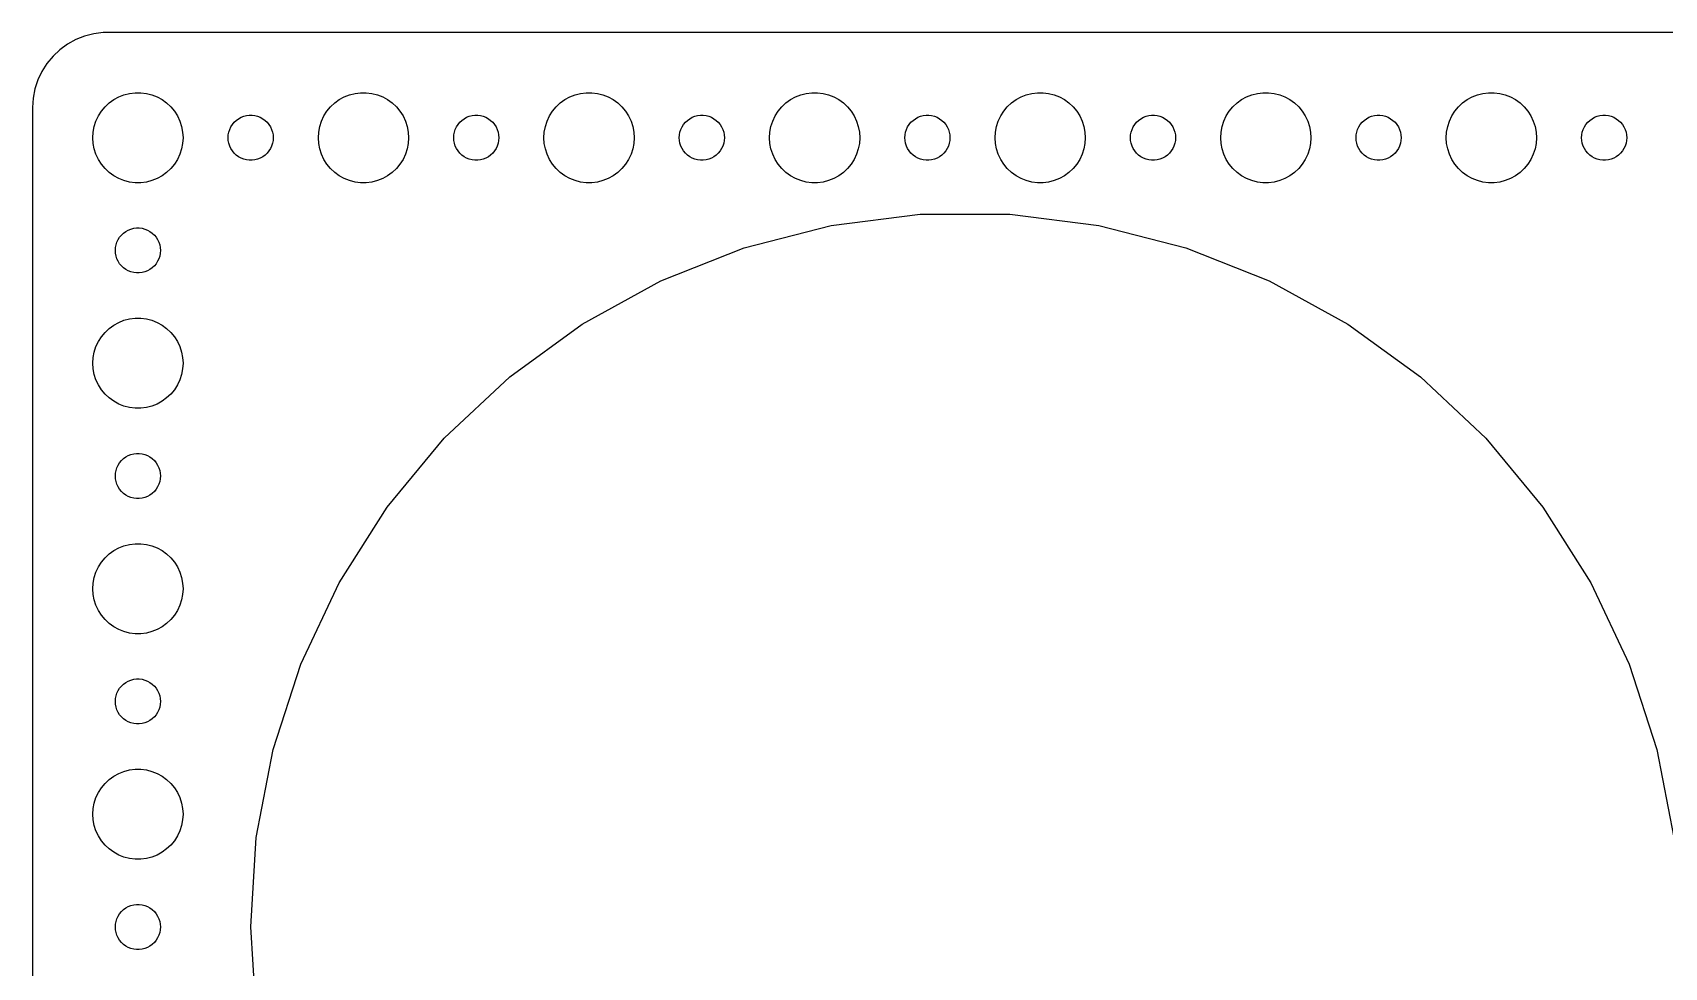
# Model space of a CAD drawing. Header units: metres. Extents: x -112 to 112, y -59 to 59.
# Drawn here: x -112 to -3.5, y -2.7 to 59.5 of the extents above; entities that cross this region are included whole.
import ezdxf

# ---------------------------------------------------------------- set-up
doc = ezdxf.new("R2010")
doc.units = ezdxf.units.M

msp = doc.modelspace()

# ---------------------------------------------------------------- linework, layer by layer
for p, q in [((-109.679, 58.7216), (-110.187, 58.3526)), ((-109.129, 59.0241), (-109.679, 58.7216)), ((-108.545, 59.2553), (-109.129, 59.0241)), ((-107.937, 59.4114), (-108.545, 59.2553)), ((-107.314, 59.4901), (-107.937, 59.4114)), ((107.314, 59.4901), (-107.314, 59.4901)), ((-110.645, 57.9227), (-111.045, 57.4389)), ((-110.187, 58.3526), (-110.645, 57.9227)), ((-111.382, 56.9088), (-111.649, 56.3406)), ((-111.045, 57.4389), (-111.382, 56.9088)), ((-111.843, 55.7434), (-111.961, 55.1267)), ((-111.649, 56.3406), (-111.843, 55.7434)), ((-106.277, 55.2145), (-105.927, 55.3532)), ((-105.927, 55.3532), (-105.562, 55.4469)), ((-105.562, 55.4469), (-105.188, 55.4941)), ((-105.188, 55.4941), (-104.812, 55.4941)), ((-104.812, 55.4941), (-104.438, 55.4469)), ((-104.438, 55.4469), (-104.073, 55.3532)), ((-104.073, 55.3532), (-103.723, 55.2145)), ((-91.2773, 55.2145), (-90.927, 55.3532)), ((-90.927, 55.3532), (-90.5621, 55.4469)), ((-90.5621, 55.4469), (-90.1884, 55.4941)), ((-90.1884, 55.4941), (-89.8116, 55.4941)), ((-89.8116, 55.4941), (-89.4379, 55.4469)), ((-89.4379, 55.4469), (-89.073, 55.3532)), ((-89.073, 55.3532), (-88.7227, 55.2145)), ((-76.2773, 55.2145), (-75.927, 55.3532)), ((-75.927, 55.3532), (-75.5621, 55.4469)), ((-75.5621, 55.4469), (-75.1884, 55.4941)), ((-75.1884, 55.4941), (-74.8116, 55.4941)), ((-74.8116, 55.4941), (-74.4379, 55.4469)), ((-74.4379, 55.4469), (-74.073, 55.3532)), ((-74.073, 55.3532), (-73.7227, 55.2145)), ((-61.2773, 55.2145), (-60.927, 55.3532)), ((-60.927, 55.3532), (-60.5621, 55.4469)), ((-60.5621, 55.4469), (-60.1884, 55.4941)), ((-60.1884, 55.4941), (-59.8116, 55.4941)), ((-59.8116, 55.4941), (-59.4379, 55.4469)), ((-59.4379, 55.4469), (-59.0729, 55.3532)), ((-59.0729, 55.3532), (-58.7227, 55.2145)), ((-46.2773, 55.2145), (-45.927, 55.3532)), ((-45.927, 55.3532), (-45.5621, 55.4469)), ((-45.5621, 55.4469), (-45.1884, 55.4941)), ((-45.1884, 55.4941), (-44.8116, 55.4941)), ((-44.8116, 55.4941), (-44.4379, 55.4469)), ((-44.4379, 55.4469), (-44.0729, 55.3532)), ((-44.0729, 55.3532), (-43.7227, 55.2145)), ((-31.2773, 55.2145), (-30.927, 55.3532)), ((-30.927, 55.3532), (-30.5621, 55.4469)), ((-30.5621, 55.4469), (-30.1884, 55.4941)), ((-30.1884, 55.4941), (-29.8116, 55.4941)), ((-29.8116, 55.4941), (-29.4379, 55.4469)), ((-29.4379, 55.4469), (-29.0729, 55.3532)), ((-29.0729, 55.3532), (-28.7227, 55.2145)), ((-16.2773, 55.2145), (-15.927, 55.3532)), ((-15.927, 55.3532), (-15.5621, 55.4469)), ((-15.5621, 55.4469), (-15.1884, 55.4941)), ((-15.1884, 55.4941), (-14.8116, 55.4941)), ((-14.8116, 55.4941), (-14.4379, 55.4469)), ((-14.4379, 55.4469), (-14.0729, 55.3532)), ((-14.0729, 55.3532), (-13.7227, 55.2145)), ((-111.961, 55.1267), (-112, 54.5)), ((-112, 54.5), (-112, -54.5)), ((-107.629, 53.9453), (-107.427, 54.2634)), ((-107.427, 54.2634), (-107.187, 54.5536)), ((-107.187, 54.5536), (-106.912, 54.8115)), ((-106.912, 54.8115), (-106.607, 55.033)), ((-106.607, 55.033), (-106.277, 55.2145)), ((-103.723, 55.2145), (-103.393, 55.033)), ((-103.393, 55.033), (-103.088, 54.8115)), ((-103.088, 54.8115), (-102.813, 54.5536)), ((-102.813, 54.5536), (-102.573, 54.2634)), ((-102.573, 54.2634), (-102.371, 53.9453)), ((-92.6289, 53.9453), (-92.427, 54.2634)), ((-92.427, 54.2634), (-92.1869, 54.5536)), ((-92.1869, 54.5536), (-91.9123, 54.8115)), ((-91.9123, 54.8115), (-91.6075, 55.033)), ((-91.6075, 55.033), (-91.2773, 55.2145)), ((-88.7227, 55.2145), (-88.3925, 55.033)), ((-88.3925, 55.033), (-88.0877, 54.8115)), ((-88.0877, 54.8115), (-87.8131, 54.5536)), ((-87.8131, 54.5536), (-87.573, 54.2634)), ((-87.573, 54.2634), (-87.3711, 53.9453)), ((-77.6289, 53.9453), (-77.427, 54.2634)), ((-77.427, 54.2634), (-77.1869, 54.5536)), ((-77.1869, 54.5536), (-76.9123, 54.8115)), ((-76.9123, 54.8115), (-76.6075, 55.033)), ((-76.6075, 55.033), (-76.2773, 55.2145)), ((-73.7227, 55.2145), (-73.3925, 55.033)), ((-73.3925, 55.033), (-73.0877, 54.8115)), ((-73.0877, 54.8115), (-72.8131, 54.5536)), ((-72.8131, 54.5536), (-72.573, 54.2634)), ((-72.573, 54.2634), (-72.3711, 53.9453)), ((-62.6289, 53.9453), (-62.427, 54.2634)), ((-62.427, 54.2634), (-62.1869, 54.5536)), ((-62.1869, 54.5536), (-61.9123, 54.8115)), ((-61.9123, 54.8115), (-61.6075, 55.033)), ((-61.6075, 55.033), (-61.2773, 55.2145)), ((-58.7227, 55.2145), (-58.3925, 55.033)), ((-58.3925, 55.033), (-58.0877, 54.8115)), ((-58.0877, 54.8115), (-57.8131, 54.5536)), ((-57.8131, 54.5536), (-57.5729, 54.2634)), ((-57.5729, 54.2634), (-57.3711, 53.9453)), ((-47.6289, 53.9453), (-47.427, 54.2634)), ((-47.427, 54.2634), (-47.1869, 54.5536)), ((-47.1869, 54.5536), (-46.9123, 54.8115)), ((-46.9123, 54.8115), (-46.6075, 55.033)), ((-46.6075, 55.033), (-46.2773, 55.2145)), ((-43.7227, 55.2145), (-43.3925, 55.033)), ((-43.3925, 55.033), (-43.0877, 54.8115)), ((-43.0877, 54.8115), (-42.8131, 54.5536)), ((-42.8131, 54.5536), (-42.5729, 54.2634)), ((-42.5729, 54.2634), (-42.3711, 53.9453)), ((-32.6289, 53.9453), (-32.427, 54.2634)), ((-32.427, 54.2634), (-32.1869, 54.5536)), ((-32.1869, 54.5536), (-31.9123, 54.8115)), ((-31.9123, 54.8115), (-31.6075, 55.033)), ((-31.6075, 55.033), (-31.2773, 55.2145)), ((-28.7227, 55.2145), (-28.3925, 55.033)), ((-28.3925, 55.033), (-28.0877, 54.8115)), ((-28.0877, 54.8115), (-27.8131, 54.5536)), ((-27.8131, 54.5536), (-27.5729, 54.2634)), ((-27.5729, 54.2634), (-27.3711, 53.9453)), ((-17.6289, 53.9453), (-17.427, 54.2634)), ((-17.427, 54.2634), (-17.1869, 54.5536)), ((-17.1869, 54.5536), (-16.9123, 54.8115)), ((-16.9123, 54.8115), (-16.6075, 55.033)), ((-16.6075, 55.033), (-16.2773, 55.2145)), ((-13.7227, 55.2145), (-13.3925, 55.033)), ((-13.3925, 55.033), (-13.0877, 54.8115)), ((-13.0877, 54.8115), (-12.8131, 54.5536)), ((-12.8131, 54.5536), (-12.5729, 54.2634)), ((-12.5729, 54.2634), (-12.3711, 53.9453)), ((-107.976, 52.876), (-107.906, 53.2461)), ((-107.906, 53.2461), (-107.789, 53.6044)), ((-107.789, 53.6044), (-107.629, 53.9453)), ((-102.371, 53.9453), (-102.211, 53.6044)), ((-102.211, 53.6044), (-102.094, 53.2461)), ((-102.094, 53.2461), (-102.024, 52.876)), ((-98.8947, 53.0522), (-98.8145, 53.2226)), ((-98.8145, 53.2226), (-98.7135, 53.3817)), ((-98.7135, 53.3817), (-98.5934, 53.5268)), ((-98.5934, 53.5268), (-98.4561, 53.6558)), ((-98.4561, 53.6558), (-98.3037, 53.7665)), ((-98.3037, 53.7665), (-98.1387, 53.8572)), ((-98.1387, 53.8572), (-97.9635, 53.9266)), ((-97.9635, 53.9266), (-97.7811, 53.9734)), ((-97.7811, 53.9734), (-97.5942, 53.997)), ((-97.5942, 53.997), (-97.4058, 53.997)), ((-97.4058, 53.997), (-97.2189, 53.9734)), ((-97.2189, 53.9734), (-97.0365, 53.9266)), ((-97.0365, 53.9266), (-96.8613, 53.8572)), ((-96.8613, 53.8572), (-96.6963, 53.7665)), ((-96.6963, 53.7665), (-96.5439, 53.6558)), ((-96.5439, 53.6558), (-96.4065, 53.5268)), ((-96.4065, 53.5268), (-96.2865, 53.3817)), ((-96.2865, 53.3817), (-96.1855, 53.2226)), ((-96.1855, 53.2226), (-96.1053, 53.0522)), ((-92.9763, 52.876), (-92.9057, 53.2461)), ((-92.9057, 53.2461), (-92.7893, 53.6044)), ((-92.7893, 53.6044), (-92.6289, 53.9453)), ((-87.3711, 53.9453), (-87.2107, 53.6044)), ((-87.2107, 53.6044), (-87.0943, 53.2461)), ((-87.0943, 53.2461), (-87.0237, 52.876)), ((-83.8947, 53.0522), (-83.8145, 53.2226)), ((-83.8145, 53.2226), (-83.7135, 53.3817)), ((-83.7135, 53.3817), (-83.5934, 53.5268)), ((-83.5934, 53.5268), (-83.4561, 53.6558)), ((-83.4561, 53.6558), (-83.3037, 53.7665)), ((-83.3037, 53.7665), (-83.1387, 53.8572)), ((-83.1387, 53.8572), (-82.9635, 53.9266)), ((-82.9635, 53.9266), (-82.7811, 53.9734)), ((-82.7811, 53.9734), (-82.5942, 53.997)), ((-82.5942, 53.997), (-82.4058, 53.997)), ((-82.4058, 53.997), (-82.2189, 53.9734)), ((-82.2189, 53.9734), (-82.0365, 53.9266)), ((-82.0365, 53.9266), (-81.8613, 53.8572)), ((-81.8613, 53.8572), (-81.6963, 53.7665)), ((-81.6963, 53.7665), (-81.5439, 53.6558)), ((-81.5439, 53.6558), (-81.4065, 53.5268)), ((-81.4065, 53.5268), (-81.2865, 53.3817)), ((-81.2865, 53.3817), (-81.1855, 53.2226)), ((-81.1855, 53.2226), (-81.1053, 53.0522)), ((-77.9763, 52.876), (-77.9057, 53.2461)), ((-77.9057, 53.2461), (-77.7893, 53.6044)), ((-77.7893, 53.6044), (-77.6289, 53.9453)), ((-72.3711, 53.9453), (-72.2107, 53.6044)), ((-72.2107, 53.6044), (-72.0943, 53.2461)), ((-72.0943, 53.2461), (-72.0237, 52.876)), ((-68.8947, 53.0522), (-68.8145, 53.2226)), ((-68.8145, 53.2226), (-68.7135, 53.3817)), ((-68.7135, 53.3817), (-68.5934, 53.5268)), ((-68.5934, 53.5268), (-68.4561, 53.6558)), ((-68.4561, 53.6558), (-68.3037, 53.7665)), ((-68.3037, 53.7665), (-68.1387, 53.8572)), ((-68.1387, 53.8572), (-67.9635, 53.9266)), ((-67.9635, 53.9266), (-67.7811, 53.9734)), ((-67.7811, 53.9734), (-67.5942, 53.997)), ((-67.5942, 53.997), (-67.4058, 53.997)), ((-67.4058, 53.997), (-67.2189, 53.9734)), ((-67.2189, 53.9734), (-67.0365, 53.9266)), ((-67.0365, 53.9266), (-66.8613, 53.8572)), ((-66.8613, 53.8572), (-66.6963, 53.7665)), ((-66.6963, 53.7665), (-66.5439, 53.6558)), ((-66.5439, 53.6558), (-66.4065, 53.5268)), ((-66.4065, 53.5268), (-66.2865, 53.3817)), ((-66.2865, 53.3817), (-66.1855, 53.2226)), ((-66.1855, 53.2226), (-66.1053, 53.0522)), ((-62.9763, 52.876), (-62.9057, 53.2461)), ((-62.9057, 53.2461), (-62.7893, 53.6044)), ((-62.7893, 53.6044), (-62.6289, 53.9453)), ((-57.3711, 53.9453), (-57.2107, 53.6044)), ((-57.2107, 53.6044), (-57.0942, 53.2461)), ((-57.0942, 53.2461), (-57.0237, 52.876)), ((-53.8947, 53.0522), (-53.8145, 53.2226)), ((-53.8145, 53.2226), (-53.7135, 53.3817)), ((-53.7135, 53.3817), (-53.5934, 53.5268)), ((-53.5934, 53.5268), (-53.4561, 53.6558)), ((-53.4561, 53.6558), (-53.3037, 53.7665)), ((-53.3037, 53.7665), (-53.1387, 53.8572)), ((-53.1387, 53.8572), (-52.9635, 53.9266)), ((-52.9635, 53.9266), (-52.7811, 53.9734)), ((-52.7811, 53.9734), (-52.5942, 53.997)), ((-52.5942, 53.997), (-52.4058, 53.997)), ((-52.4058, 53.997), (-52.2189, 53.9734)), ((-52.2189, 53.9734), (-52.0365, 53.9266)), ((-52.0365, 53.9266), (-51.8613, 53.8572)), ((-51.8613, 53.8572), (-51.6963, 53.7665)), ((-51.6963, 53.7665), (-51.5439, 53.6558)), ((-51.5439, 53.6558), (-51.4065, 53.5268)), ((-51.4065, 53.5268), (-51.2865, 53.3817)), ((-51.2865, 53.3817), (-51.1855, 53.2226)), ((-51.1855, 53.2226), (-51.1053, 53.0522)), ((-47.9763, 52.876), (-47.9057, 53.2461)), ((-47.9057, 53.2461), (-47.7893, 53.6044)), ((-47.7893, 53.6044), (-47.6289, 53.9453)), ((-42.3711, 53.9453), (-42.2107, 53.6044)), ((-42.2107, 53.6044), (-42.0942, 53.2461)), ((-42.0942, 53.2461), (-42.0237, 52.876)), ((-38.8947, 53.0522), (-38.8145, 53.2226)), ((-38.8145, 53.2226), (-38.7135, 53.3817)), ((-38.7135, 53.3817), (-38.5934, 53.5268)), ((-38.5934, 53.5268), (-38.4561, 53.6558)), ((-38.4561, 53.6558), (-38.3037, 53.7665)), ((-38.3037, 53.7665), (-38.1387, 53.8572)), ((-38.1387, 53.8572), (-37.9635, 53.9266)), ((-37.9635, 53.9266), (-37.7811, 53.9734)), ((-37.7811, 53.9734), (-37.5942, 53.997)), ((-37.5942, 53.997), (-37.4058, 53.997)), ((-37.4058, 53.997), (-37.2189, 53.9734)), ((-37.2189, 53.9734), (-37.0365, 53.9266)), ((-37.0365, 53.9266), (-36.8613, 53.8572)), ((-36.8613, 53.8572), (-36.6963, 53.7665)), ((-36.6963, 53.7665), (-36.5439, 53.6558)), ((-36.5439, 53.6558), (-36.4065, 53.5268)), ((-36.4065, 53.5268), (-36.2865, 53.3817)), ((-36.2865, 53.3817), (-36.1855, 53.2226)), ((-36.1855, 53.2226), (-36.1053, 53.0522)), ((-32.9763, 52.876), (-32.9057, 53.2461)), ((-32.9057, 53.2461), (-32.7893, 53.6044)), ((-32.7893, 53.6044), (-32.6289, 53.9453)), ((-27.3711, 53.9453), (-27.2107, 53.6044)), ((-27.2107, 53.6044), (-27.0942, 53.2461)), ((-27.0942, 53.2461), (-27.0237, 52.876)), ((-23.8947, 53.0522), (-23.8145, 53.2226)), ((-23.8145, 53.2226), (-23.7135, 53.3817)), ((-23.7135, 53.3817), (-23.5934, 53.5268)), ((-23.5934, 53.5268), (-23.4561, 53.6558)), ((-23.4561, 53.6558), (-23.3037, 53.7665)), ((-23.3037, 53.7665), (-23.1387, 53.8572)), ((-23.1387, 53.8572), (-22.9635, 53.9266)), ((-22.9635, 53.9266), (-22.7811, 53.9734)), ((-22.7811, 53.9734), (-22.5942, 53.997)), ((-22.5942, 53.997), (-22.4058, 53.997)), ((-22.4058, 53.997), (-22.2189, 53.9734)), ((-22.2189, 53.9734), (-22.0365, 53.9266)), ((-22.0365, 53.9266), (-21.8613, 53.8572)), ((-21.8613, 53.8572), (-21.6963, 53.7665)), ((-21.6963, 53.7665), (-21.5439, 53.6558)), ((-21.5439, 53.6558), (-21.4065, 53.5268)), ((-21.4065, 53.5268), (-21.2865, 53.3817)), ((-21.2865, 53.3817), (-21.1855, 53.2226)), ((-21.1855, 53.2226), (-21.1053, 53.0522)), ((-17.9763, 52.876), (-17.9057, 53.2461)), ((-17.9057, 53.2461), (-17.7893, 53.6044)), ((-17.7893, 53.6044), (-17.6289, 53.9453)), ((-12.3711, 53.9453), (-12.2107, 53.6044)), ((-12.2107, 53.6044), (-12.0942, 53.2461)), ((-12.0942, 53.2461), (-12.0237, 52.876)), ((-8.89465, 53.0522), (-8.81445, 53.2226)), ((-8.81445, 53.2226), (-8.71352, 53.3817)), ((-8.71352, 53.3817), (-8.59344, 53.5268)), ((-8.59344, 53.5268), (-8.45613, 53.6558)), ((-8.45613, 53.6558), (-8.30373, 53.7665)), ((-8.30373, 53.7665), (-8.13866, 53.8572)), ((-8.13866, 53.8572), (-7.96352, 53.9266)), ((-7.96352, 53.9266), (-7.78107, 53.9734)), ((-7.78107, 53.9734), (-7.59418, 53.997)), ((-7.59418, 53.997), (-7.40581, 53.997)), ((-7.40581, 53.997), (-7.21892, 53.9734)), ((-7.21892, 53.9734), (-7.03647, 53.9266)), ((-7.03647, 53.9266), (-6.86133, 53.8572)), ((-6.86133, 53.8572), (-6.69626, 53.7665)), ((-6.69626, 53.7665), (-6.54385, 53.6558)), ((-6.54385, 53.6558), (-6.40654, 53.5268)), ((-6.40654, 53.5268), (-6.28647, 53.3817)), ((-6.28647, 53.3817), (-6.18553, 53.2226)), ((-6.18553, 53.2226), (-6.10533, 53.0522)), ((-108, 52.5), (-107.976, 52.876)), ((-107.976, 52.124), (-108, 52.5)), ((-107.906, 51.7539), (-107.976, 52.124)), ((-102.024, 52.124), (-102.094, 51.7539)), ((-102.024, 52.876), (-102, 52.5)), ((-102, 52.5), (-102.024, 52.124)), ((-99, 52.5), (-98.9882, 52.688)), ((-98.9882, 52.312), (-99, 52.5)), ((-98.9882, 52.688), (-98.9529, 52.873)), ((-98.9529, 52.127), (-98.9882, 52.312)), ((-98.9529, 52.873), (-98.8947, 53.0522)), ((-98.8947, 51.9478), (-98.9529, 52.127)), ((-96.1053, 53.0522), (-96.0471, 52.873)), ((-96.0471, 52.127), (-96.1053, 51.9478)), ((-96.0471, 52.873), (-96.0118, 52.688)), ((-96.0118, 52.312), (-96.0471, 52.127)), ((-96.0118, 52.688), (-96, 52.5)), ((-96, 52.5), (-96.0118, 52.312)), ((-93, 52.5), (-92.9763, 52.876)), ((-92.9763, 52.124), (-93, 52.5)), ((-92.9057, 51.7539), (-92.9763, 52.124)), ((-87.0237, 52.124), (-87.0943, 51.7539)), ((-87.0237, 52.876), (-87, 52.5)), ((-87, 52.5), (-87.0237, 52.124)), ((-84, 52.5), (-83.9882, 52.688)), ((-83.9882, 52.312), (-84, 52.5)), ((-83.9882, 52.688), (-83.9529, 52.873)), ((-83.9529, 52.127), (-83.9882, 52.312)), ((-83.9529, 52.873), (-83.8947, 53.0522)), ((-83.8947, 51.9478), (-83.9529, 52.127)), ((-81.1053, 53.0522), (-81.0471, 52.873)), ((-81.0471, 52.127), (-81.1053, 51.9478)), ((-81.0471, 52.873), (-81.0118, 52.688)), ((-81.0118, 52.312), (-81.0471, 52.127)), ((-81.0118, 52.688), (-81, 52.5)), ((-81, 52.5), (-81.0118, 52.312)), ((-78, 52.5), (-77.9763, 52.876)), ((-77.9763, 52.124), (-78, 52.5)), ((-77.9057, 51.7539), (-77.9763, 52.124)), ((-72.0237, 52.124), (-72.0943, 51.7539)), ((-72.0237, 52.876), (-72, 52.5)), ((-72, 52.5), (-72.0237, 52.124)), ((-69, 52.5), (-68.9882, 52.688)), ((-68.9882, 52.312), (-69, 52.5)), ((-68.9882, 52.688), (-68.9529, 52.873)), ((-68.9529, 52.127), (-68.9882, 52.312)), ((-68.9529, 52.873), (-68.8947, 53.0522)), ((-68.8947, 51.9478), (-68.9529, 52.127)), ((-66.1053, 53.0522), (-66.0471, 52.873)), ((-66.0471, 52.127), (-66.1053, 51.9478)), ((-66.0471, 52.873), (-66.0118, 52.688)), ((-66.0118, 52.312), (-66.0471, 52.127)), ((-66.0118, 52.688), (-66, 52.5)), ((-66, 52.5), (-66.0118, 52.312)), ((-63, 52.5), (-62.9763, 52.876)), ((-62.9763, 52.124), (-63, 52.5)), ((-62.9057, 51.7539), (-62.9763, 52.124)), ((-57.0237, 52.124), (-57.0942, 51.7539)), ((-57.0237, 52.876), (-57, 52.5)), ((-57, 52.5), (-57.0237, 52.124)), ((-54, 52.5), (-53.9882, 52.688)), ((-53.9882, 52.312), (-54, 52.5)), ((-53.9882, 52.688), (-53.9529, 52.873)), ((-53.9529, 52.127), (-53.9882, 52.312)), ((-53.9529, 52.873), (-53.8947, 53.0522)), ((-53.8947, 51.9478), (-53.9529, 52.127)), ((-51.1053, 53.0522), (-51.0471, 52.873)), ((-51.0471, 52.127), (-51.1053, 51.9478)), ((-51.0471, 52.873), (-51.0118, 52.688)), ((-51.0118, 52.312), (-51.0471, 52.127)), ((-51.0118, 52.688), (-51, 52.5)), ((-51, 52.5), (-51.0118, 52.312)), ((-48, 52.5), (-47.9763, 52.876)), ((-47.9763, 52.124), (-48, 52.5)), ((-47.9057, 51.7539), (-47.9763, 52.124)), ((-42.0237, 52.124), (-42.0942, 51.7539)), ((-42.0237, 52.876), (-42, 52.5)), ((-42, 52.5), (-42.0237, 52.124)), ((-39, 52.5), (-38.9882, 52.688)), ((-38.9882, 52.312), (-39, 52.5)), ((-38.9882, 52.688), (-38.9529, 52.873)), ((-38.9529, 52.127), (-38.9882, 52.312)), ((-38.9529, 52.873), (-38.8947, 53.0522)), ((-38.8947, 51.9478), (-38.9529, 52.127)), ((-36.1053, 53.0522), (-36.0471, 52.873)), ((-36.0471, 52.127), (-36.1053, 51.9478)), ((-36.0471, 52.873), (-36.0118, 52.688)), ((-36.0118, 52.312), (-36.0471, 52.127)), ((-36.0118, 52.688), (-36, 52.5)), ((-36, 52.5), (-36.0118, 52.312)), ((-33, 52.5), (-32.9763, 52.876)), ((-32.9763, 52.124), (-33, 52.5)), ((-32.9057, 51.7539), (-32.9763, 52.124)), ((-27.0237, 52.124), (-27.0942, 51.7539)), ((-27.0237, 52.876), (-27, 52.5)), ((-27, 52.5), (-27.0237, 52.124)), ((-24, 52.5), (-23.9882, 52.688)), ((-23.9882, 52.312), (-24, 52.5)), ((-23.9882, 52.688), (-23.9529, 52.873)), ((-23.9529, 52.127), (-23.9882, 52.312)), ((-23.9529, 52.873), (-23.8947, 53.0522)), ((-23.8947, 51.9478), (-23.9529, 52.127)), ((-21.1053, 53.0522), (-21.0471, 52.873)), ((-21.0471, 52.127), (-21.1053, 51.9478)), ((-21.0471, 52.873), (-21.0118, 52.688)), ((-21.0118, 52.312), (-21.0471, 52.127)), ((-21.0118, 52.688), (-21, 52.5)), ((-21, 52.5), (-21.0118, 52.312)), ((-18, 52.5), (-17.9763, 52.876)), ((-17.9763, 52.124), (-18, 52.5)), ((-17.9057, 51.7539), (-17.9763, 52.124)), ((-12.0237, 52.124), (-12.0942, 51.7539)), ((-12.0237, 52.876), (-12, 52.5)), ((-12, 52.5), (-12.0237, 52.124)), ((-9, 52.5), (-8.98816, 52.688)), ((-8.98816, 52.312), (-9, 52.5)), ((-8.98816, 52.688), (-8.95287, 52.873)), ((-8.95287, 52.127), (-8.98816, 52.312)), ((-8.95287, 52.873), (-8.89465, 53.0522)), ((-8.89465, 51.9478), (-8.95287, 52.127)), ((-6.10533, 53.0522), (-6.04712, 52.873)), ((-6.04712, 52.127), (-6.10533, 51.9478)), ((-6.04712, 52.873), (-6.01183, 52.688)), ((-6.01183, 52.312), (-6.04712, 52.127)), ((-6.01183, 52.688), (-6, 52.5)), ((-6, 52.5), (-6.01183, 52.312)), ((-107.789, 51.3956), (-107.906, 51.7539)), ((-107.629, 51.0547), (-107.789, 51.3956)), ((-107.427, 50.7366), (-107.629, 51.0547)), ((-102.371, 51.0547), (-102.573, 50.7366)), ((-102.211, 51.3956), (-102.371, 51.0547)), ((-102.094, 51.7539), (-102.211, 51.3956)), ((-98.8145, 51.7774), (-98.8947, 51.9478)), ((-98.7135, 51.6183), (-98.8145, 51.7774)), ((-98.5934, 51.4732), (-98.7135, 51.6183)), ((-98.4561, 51.3442), (-98.5934, 51.4732)), ((-98.3037, 51.2335), (-98.4561, 51.3442)), ((-98.1387, 51.1428), (-98.3037, 51.2335)), ((-97.9635, 51.0734), (-98.1387, 51.1428)), ((-97.7811, 51.0266), (-97.9635, 51.0734)), ((-97.5942, 51.003), (-97.7811, 51.0266)), ((-97.4058, 51.003), (-97.5942, 51.003)), ((-97.2189, 51.0266), (-97.4058, 51.003)), ((-97.0365, 51.0734), (-97.2189, 51.0266)), ((-96.8613, 51.1428), (-97.0365, 51.0734)), ((-96.6963, 51.2335), (-96.8613, 51.1428)), ((-96.5439, 51.3442), (-96.6963, 51.2335)), ((-96.4065, 51.4732), (-96.5439, 51.3442)), ((-96.2865, 51.6183), (-96.4065, 51.4732)), ((-96.1855, 51.7774), (-96.2865, 51.6183)), ((-96.1053, 51.9478), (-96.1855, 51.7774)), ((-92.7893, 51.3956), (-92.9057, 51.7539)), ((-92.6289, 51.0547), (-92.7893, 51.3956)), ((-92.427, 50.7366), (-92.6289, 51.0547)), ((-87.3711, 51.0547), (-87.573, 50.7366)), ((-87.2107, 51.3956), (-87.3711, 51.0547)), ((-87.0943, 51.7539), (-87.2107, 51.3956)), ((-83.8145, 51.7774), (-83.8947, 51.9478)), ((-83.7135, 51.6183), (-83.8145, 51.7774)), ((-83.5934, 51.4732), (-83.7135, 51.6183)), ((-83.4561, 51.3442), (-83.5934, 51.4732)), ((-83.3037, 51.2335), (-83.4561, 51.3442)), ((-83.1387, 51.1428), (-83.3037, 51.2335)), ((-82.9635, 51.0734), (-83.1387, 51.1428)), ((-82.7811, 51.0266), (-82.9635, 51.0734)), ((-82.5942, 51.003), (-82.7811, 51.0266)), ((-82.4058, 51.003), (-82.5942, 51.003)), ((-82.2189, 51.0266), (-82.4058, 51.003)), ((-82.0365, 51.0734), (-82.2189, 51.0266)), ((-81.8613, 51.1428), (-82.0365, 51.0734)), ((-81.6963, 51.2335), (-81.8613, 51.1428)), ((-81.5439, 51.3442), (-81.6963, 51.2335)), ((-81.4065, 51.4732), (-81.5439, 51.3442)), ((-81.2865, 51.6183), (-81.4065, 51.4732)), ((-81.1855, 51.7774), (-81.2865, 51.6183)), ((-81.1053, 51.9478), (-81.1855, 51.7774)), ((-77.7893, 51.3956), (-77.9057, 51.7539)), ((-77.6289, 51.0547), (-77.7893, 51.3956)), ((-77.427, 50.7366), (-77.6289, 51.0547)), ((-72.3711, 51.0547), (-72.573, 50.7366)), ((-72.2107, 51.3956), (-72.3711, 51.0547)), ((-72.0943, 51.7539), (-72.2107, 51.3956)), ((-68.8145, 51.7774), (-68.8947, 51.9478)), ((-68.7135, 51.6183), (-68.8145, 51.7774)), ((-68.5934, 51.4732), (-68.7135, 51.6183)), ((-68.4561, 51.3442), (-68.5934, 51.4732)), ((-68.3037, 51.2335), (-68.4561, 51.3442)), ((-68.1387, 51.1428), (-68.3037, 51.2335)), ((-67.9635, 51.0734), (-68.1387, 51.1428)), ((-67.7811, 51.0266), (-67.9635, 51.0734)), ((-67.5942, 51.003), (-67.7811, 51.0266)), ((-67.4058, 51.003), (-67.5942, 51.003)), ((-67.2189, 51.0266), (-67.4058, 51.003)), ((-67.0365, 51.0734), (-67.2189, 51.0266)), ((-66.8613, 51.1428), (-67.0365, 51.0734)), ((-66.6963, 51.2335), (-66.8613, 51.1428)), ((-66.5439, 51.3442), (-66.6963, 51.2335)), ((-66.4065, 51.4732), (-66.5439, 51.3442)), ((-66.2865, 51.6183), (-66.4065, 51.4732)), ((-66.1855, 51.7774), (-66.2865, 51.6183)), ((-66.1053, 51.9478), (-66.1855, 51.7774)), ((-62.7893, 51.3956), (-62.9057, 51.7539)), ((-62.6289, 51.0547), (-62.7893, 51.3956)), ((-62.427, 50.7366), (-62.6289, 51.0547)), ((-57.3711, 51.0547), (-57.5729, 50.7366)), ((-57.2107, 51.3956), (-57.3711, 51.0547)), ((-57.0942, 51.7539), (-57.2107, 51.3956)), ((-53.8145, 51.7774), (-53.8947, 51.9478)), ((-53.7135, 51.6183), (-53.8145, 51.7774)), ((-53.5934, 51.4732), (-53.7135, 51.6183)), ((-53.4561, 51.3442), (-53.5934, 51.4732)), ((-53.3037, 51.2335), (-53.4561, 51.3442)), ((-53.1387, 51.1428), (-53.3037, 51.2335)), ((-52.9635, 51.0734), (-53.1387, 51.1428)), ((-52.7811, 51.0266), (-52.9635, 51.0734)), ((-52.5942, 51.003), (-52.7811, 51.0266)), ((-52.4058, 51.003), (-52.5942, 51.003)), ((-52.2189, 51.0266), (-52.4058, 51.003)), ((-52.0365, 51.0734), (-52.2189, 51.0266)), ((-51.8613, 51.1428), (-52.0365, 51.0734)), ((-51.6963, 51.2335), (-51.8613, 51.1428)), ((-51.5439, 51.3442), (-51.6963, 51.2335)), ((-51.4065, 51.4732), (-51.5439, 51.3442)), ((-51.2865, 51.6183), (-51.4065, 51.4732)), ((-51.1855, 51.7774), (-51.2865, 51.6183)), ((-51.1053, 51.9478), (-51.1855, 51.7774)), ((-47.7893, 51.3956), (-47.9057, 51.7539)), ((-47.6289, 51.0547), (-47.7893, 51.3956)), ((-47.427, 50.7366), (-47.6289, 51.0547)), ((-42.3711, 51.0547), (-42.5729, 50.7366)), ((-42.2107, 51.3956), (-42.3711, 51.0547)), ((-42.0942, 51.7539), (-42.2107, 51.3956)), ((-38.8145, 51.7774), (-38.8947, 51.9478)), ((-38.7135, 51.6183), (-38.8145, 51.7774)), ((-38.5934, 51.4732), (-38.7135, 51.6183)), ((-38.4561, 51.3442), (-38.5934, 51.4732)), ((-38.3037, 51.2335), (-38.4561, 51.3442)), ((-38.1387, 51.1428), (-38.3037, 51.2335)), ((-37.9635, 51.0734), (-38.1387, 51.1428)), ((-37.7811, 51.0266), (-37.9635, 51.0734)), ((-37.5942, 51.003), (-37.7811, 51.0266)), ((-37.4058, 51.003), (-37.5942, 51.003)), ((-37.2189, 51.0266), (-37.4058, 51.003)), ((-37.0365, 51.0734), (-37.2189, 51.0266)), ((-36.8613, 51.1428), (-37.0365, 51.0734)), ((-36.6963, 51.2335), (-36.8613, 51.1428)), ((-36.5439, 51.3442), (-36.6963, 51.2335)), ((-36.4065, 51.4732), (-36.5439, 51.3442)), ((-36.2865, 51.6183), (-36.4065, 51.4732)), ((-36.1855, 51.7774), (-36.2865, 51.6183)), ((-36.1053, 51.9478), (-36.1855, 51.7774)), ((-32.7893, 51.3956), (-32.9057, 51.7539)), ((-32.6289, 51.0547), (-32.7893, 51.3956)), ((-32.427, 50.7366), (-32.6289, 51.0547)), ((-27.3711, 51.0547), (-27.5729, 50.7366)), ((-27.2107, 51.3956), (-27.3711, 51.0547)), ((-27.0942, 51.7539), (-27.2107, 51.3956)), ((-23.8145, 51.7774), (-23.8947, 51.9478)), ((-23.7135, 51.6183), (-23.8145, 51.7774)), ((-23.5934, 51.4732), (-23.7135, 51.6183)), ((-23.4561, 51.3442), (-23.5934, 51.4732)), ((-23.3037, 51.2335), (-23.4561, 51.3442)), ((-23.1387, 51.1428), (-23.3037, 51.2335)), ((-22.9635, 51.0734), (-23.1387, 51.1428)), ((-22.7811, 51.0266), (-22.9635, 51.0734)), ((-22.5942, 51.003), (-22.7811, 51.0266)), ((-22.4058, 51.003), (-22.5942, 51.003)), ((-22.2189, 51.0266), (-22.4058, 51.003)), ((-22.0365, 51.0734), (-22.2189, 51.0266)), ((-21.8613, 51.1428), (-22.0365, 51.0734)), ((-21.6963, 51.2335), (-21.8613, 51.1428)), ((-21.5439, 51.3442), (-21.6963, 51.2335)), ((-21.4065, 51.4732), (-21.5439, 51.3442)), ((-21.2865, 51.6183), (-21.4065, 51.4732)), ((-21.1855, 51.7774), (-21.2865, 51.6183)), ((-21.1053, 51.9478), (-21.1855, 51.7774)), ((-17.7893, 51.3956), (-17.9057, 51.7539)), ((-17.6289, 51.0547), (-17.7893, 51.3956)), ((-17.427, 50.7366), (-17.6289, 51.0547)), ((-12.3711, 51.0547), (-12.5729, 50.7366)), ((-12.2107, 51.3956), (-12.3711, 51.0547)), ((-12.0942, 51.7539), (-12.2107, 51.3956)), ((-8.81445, 51.7774), (-8.89465, 51.9478)), ((-8.71352, 51.6183), (-8.81445, 51.7774)), ((-8.59344, 51.4732), (-8.71352, 51.6183)), ((-8.45613, 51.3442), (-8.59344, 51.4732)), ((-8.30373, 51.2335), (-8.45613, 51.3442)), ((-8.13866, 51.1428), (-8.30373, 51.2335)), ((-7.96352, 51.0734), (-8.13866, 51.1428)), ((-7.78107, 51.0266), (-7.96352, 51.0734)), ((-7.59418, 51.003), (-7.78107, 51.0266)), ((-7.40581, 51.003), (-7.59418, 51.003)), ((-7.21892, 51.0266), (-7.40581, 51.003)), ((-7.03647, 51.0734), (-7.21892, 51.0266)), ((-6.86133, 51.1428), (-7.03647, 51.0734)), ((-6.69626, 51.2335), (-6.86133, 51.1428)), ((-6.54385, 51.3442), (-6.69626, 51.2335)), ((-6.40654, 51.4732), (-6.54385, 51.3442)), ((-6.28647, 51.6183), (-6.40654, 51.4732)), ((-6.18553, 51.7774), (-6.28647, 51.6183)), ((-6.10533, 51.9478), (-6.18553, 51.7774)), ((-107.187, 50.4464), (-107.427, 50.7366)), ((-106.912, 50.1885), (-107.187, 50.4464)), ((-106.607, 49.967), (-106.912, 50.1885)), ((-106.277, 49.7855), (-106.607, 49.967)), ((-103.393, 49.967), (-103.723, 49.7855)), ((-103.088, 50.1885), (-103.393, 49.967)), ((-102.813, 50.4464), (-103.088, 50.1885)), ((-102.573, 50.7366), (-102.813, 50.4464)), ((-92.1869, 50.4464), (-92.427, 50.7366)), ((-91.9123, 50.1885), (-92.1869, 50.4464)), ((-91.6075, 49.967), (-91.9123, 50.1885)), ((-91.2773, 49.7855), (-91.6075, 49.967)), ((-88.3925, 49.967), (-88.7227, 49.7855)), ((-88.0877, 50.1885), (-88.3925, 49.967)), ((-87.8131, 50.4464), (-88.0877, 50.1885)), ((-87.573, 50.7366), (-87.8131, 50.4464)), ((-77.1869, 50.4464), (-77.427, 50.7366)), ((-76.9123, 50.1885), (-77.1869, 50.4464)), ((-76.6075, 49.967), (-76.9123, 50.1885)), ((-76.2773, 49.7855), (-76.6075, 49.967)), ((-73.3925, 49.967), (-73.7227, 49.7855)), ((-73.0877, 50.1885), (-73.3925, 49.967)), ((-72.8131, 50.4464), (-73.0877, 50.1885)), ((-72.573, 50.7366), (-72.8131, 50.4464)), ((-62.1869, 50.4464), (-62.427, 50.7366)), ((-61.9123, 50.1885), (-62.1869, 50.4464)), ((-61.6075, 49.967), (-61.9123, 50.1885)), ((-61.2773, 49.7855), (-61.6075, 49.967)), ((-58.3925, 49.967), (-58.7227, 49.7855)), ((-58.0877, 50.1885), (-58.3925, 49.967)), ((-57.8131, 50.4464), (-58.0877, 50.1885)), ((-57.5729, 50.7366), (-57.8131, 50.4464)), ((-47.1869, 50.4464), (-47.427, 50.7366)), ((-46.9123, 50.1885), (-47.1869, 50.4464)), ((-46.6075, 49.967), (-46.9123, 50.1885)), ((-46.2773, 49.7855), (-46.6075, 49.967)), ((-43.3925, 49.967), (-43.7227, 49.7855)), ((-43.0877, 50.1885), (-43.3925, 49.967)), ((-42.8131, 50.4464), (-43.0877, 50.1885)), ((-42.5729, 50.7366), (-42.8131, 50.4464)), ((-32.1869, 50.4464), (-32.427, 50.7366)), ((-31.9123, 50.1885), (-32.1869, 50.4464)), ((-31.6075, 49.967), (-31.9123, 50.1885)), ((-31.2773, 49.7855), (-31.6075, 49.967)), ((-28.3925, 49.967), (-28.7227, 49.7855)), ((-28.0877, 50.1885), (-28.3925, 49.967)), ((-27.8131, 50.4464), (-28.0877, 50.1885)), ((-27.5729, 50.7366), (-27.8131, 50.4464)), ((-17.1869, 50.4464), (-17.427, 50.7366)), ((-16.9123, 50.1885), (-17.1869, 50.4464)), ((-16.6075, 49.967), (-16.9123, 50.1885)), ((-16.2773, 49.7855), (-16.6075, 49.967)), ((-13.3925, 49.967), (-13.7227, 49.7855)), ((-13.0877, 50.1885), (-13.3925, 49.967)), ((-12.8131, 50.4464), (-13.0877, 50.1885)), ((-12.5729, 50.7366), (-12.8131, 50.4464)), ((-105.927, 49.6468), (-106.277, 49.7855)), ((-105.562, 49.5531), (-105.927, 49.6468)), ((-105.188, 49.5059), (-105.562, 49.5531)), ((-104.812, 49.5059), (-105.188, 49.5059)), ((-104.438, 49.5531), (-104.812, 49.5059)), ((-104.073, 49.6468), (-104.438, 49.5531)), ((-103.723, 49.7855), (-104.073, 49.6468)), ((-90.927, 49.6468), (-91.2773, 49.7855)), ((-90.5621, 49.5531), (-90.927, 49.6468)), ((-90.1884, 49.5059), (-90.5621, 49.5531)), ((-89.8116, 49.5059), (-90.1884, 49.5059)), ((-89.4379, 49.5531), (-89.8116, 49.5059)), ((-89.073, 49.6468), (-89.4379, 49.5531)), ((-88.7227, 49.7855), (-89.073, 49.6468)), ((-75.927, 49.6468), (-76.2773, 49.7855)), ((-75.5621, 49.5531), (-75.927, 49.6468)), ((-75.1884, 49.5059), (-75.5621, 49.5531)), ((-74.8116, 49.5059), (-75.1884, 49.5059)), ((-74.4379, 49.5531), (-74.8116, 49.5059)), ((-74.073, 49.6468), (-74.4379, 49.5531)), ((-73.7227, 49.7855), (-74.073, 49.6468)), ((-60.927, 49.6468), (-61.2773, 49.7855)), ((-60.5621, 49.5531), (-60.927, 49.6468)), ((-60.1884, 49.5059), (-60.5621, 49.5531)), ((-59.8116, 49.5059), (-60.1884, 49.5059)), ((-59.4379, 49.5531), (-59.8116, 49.5059)), ((-59.0729, 49.6468), (-59.4379, 49.5531)), ((-58.7227, 49.7855), (-59.0729, 49.6468)), ((-45.927, 49.6468), (-46.2773, 49.7855)), ((-45.5621, 49.5531), (-45.927, 49.6468)), ((-45.1884, 49.5059), (-45.5621, 49.5531)), ((-44.8116, 49.5059), (-45.1884, 49.5059)), ((-44.4379, 49.5531), (-44.8116, 49.5059)), ((-44.0729, 49.6468), (-44.4379, 49.5531)), ((-43.7227, 49.7855), (-44.0729, 49.6468)), ((-30.927, 49.6468), (-31.2773, 49.7855)), ((-30.5621, 49.5531), (-30.927, 49.6468)), ((-30.1884, 49.5059), (-30.5621, 49.5531)), ((-29.8116, 49.5059), (-30.1884, 49.5059)), ((-29.4379, 49.5531), (-29.8116, 49.5059)), ((-29.0729, 49.6468), (-29.4379, 49.5531)), ((-28.7227, 49.7855), (-29.0729, 49.6468)), ((-15.927, 49.6468), (-16.2773, 49.7855)), ((-15.5621, 49.5531), (-15.927, 49.6468)), ((-15.1884, 49.5059), (-15.5621, 49.5531)), ((-14.8116, 49.5059), (-15.1884, 49.5059)), ((-14.4379, 49.5531), (-14.8116, 49.5059)), ((-14.0729, 49.6468), (-14.4379, 49.5531)), ((-13.7227, 49.7855), (-14.0729, 49.6468)), ((-64.6783, 45.1752), (-58.9006, 46.6586)), ((-58.9006, 46.6586), (-52.9825, 47.4063)), ((-52.9825, 47.4063), (-47.0174, 47.4063)), ((-47.0174, 47.4063), (-41.0994, 46.6586)), ((-41.0994, 46.6586), (-35.3217, 45.1752)), ((-106.395, 45.5522), (-106.314, 45.7226)), ((-106.314, 45.7226), (-106.214, 45.8817)), ((-106.214, 45.8817), (-106.093, 46.0268)), ((-106.093, 46.0268), (-105.956, 46.1558)), ((-105.956, 46.1558), (-105.804, 46.2665)), ((-105.804, 46.2665), (-105.639, 46.3572)), ((-105.639, 46.3572), (-105.464, 46.4266)), ((-105.464, 46.4266), (-105.281, 46.4734)), ((-105.281, 46.4734), (-105.094, 46.497)), ((-105.094, 46.497), (-104.906, 46.497)), ((-104.906, 46.497), (-104.719, 46.4734)), ((-104.719, 46.4734), (-104.536, 46.4266)), ((-104.536, 46.4266), (-104.361, 46.3572)), ((-104.361, 46.3572), (-104.196, 46.2665)), ((-104.196, 46.2665), (-104.044, 46.1558)), ((-104.044, 46.1558), (-103.907, 46.0268)), ((-103.907, 46.0268), (-103.786, 45.8817)), ((-103.786, 45.8817), (-103.686, 45.7226)), ((-103.686, 45.7226), (-103.605, 45.5522)), ((-106.5, 45), (-106.488, 45.188)), ((-106.488, 44.812), (-106.5, 45)), ((-106.488, 45.188), (-106.453, 45.373)), ((-106.453, 44.627), (-106.488, 44.812)), ((-106.453, 45.373), (-106.395, 45.5522)), ((-106.395, 44.4478), (-106.453, 44.627)), ((-103.605, 45.5522), (-103.547, 45.373)), ((-103.547, 44.627), (-103.605, 44.4478)), ((-103.547, 45.373), (-103.512, 45.188)), ((-103.512, 44.812), (-103.547, 44.627)), ((-103.512, 45.188), (-103.5, 45)), ((-103.5, 45), (-103.512, 44.812)), ((-70.2245, 42.9793), (-64.6783, 45.1752)), ((-35.3217, 45.1752), (-29.7755, 42.9793)), ((-106.314, 44.2774), (-106.395, 44.4478)), ((-106.214, 44.1183), (-106.314, 44.2774)), ((-106.093, 43.9732), (-106.214, 44.1183)), ((-105.956, 43.8442), (-106.093, 43.9732)), ((-105.804, 43.7335), (-105.956, 43.8442)), ((-105.639, 43.6428), (-105.804, 43.7335)), ((-105.464, 43.5734), (-105.639, 43.6428)), ((-105.281, 43.5266), (-105.464, 43.5734)), ((-105.094, 43.503), (-105.281, 43.5266)), ((-104.906, 43.503), (-105.094, 43.503)), ((-104.719, 43.5266), (-104.906, 43.503)), ((-104.536, 43.5734), (-104.719, 43.5266)), ((-104.361, 43.6428), (-104.536, 43.5734)), ((-104.196, 43.7335), (-104.361, 43.6428)), ((-104.044, 43.8442), (-104.196, 43.7335)), ((-103.907, 43.9732), (-104.044, 43.8442)), ((-103.786, 44.1183), (-103.907, 43.9732)), ((-103.686, 44.2774), (-103.786, 44.1183)), ((-103.605, 44.4478), (-103.686, 44.2774)), ((-75.4518, 40.1056), (-70.2245, 42.9793)), ((-29.7755, 42.9793), (-24.5482, 40.1056)), ((-106.607, 40.033), (-106.277, 40.2145)), ((-106.277, 40.2145), (-105.927, 40.3532)), ((-105.927, 40.3532), (-105.562, 40.4469)), ((-105.562, 40.4469), (-105.188, 40.4941)), ((-105.188, 40.4941), (-104.812, 40.4941)), ((-104.812, 40.4941), (-104.438, 40.4469)), ((-104.438, 40.4469), (-104.073, 40.3532)), ((-104.073, 40.3532), (-103.723, 40.2145)), ((-103.723, 40.2145), (-103.393, 40.033)), ((-107.629, 38.9453), (-107.427, 39.2634)), ((-107.427, 39.2634), (-107.187, 39.5536)), ((-107.187, 39.5536), (-106.912, 39.8115)), ((-106.912, 39.8115), (-106.607, 40.033)), ((-103.393, 40.033), (-103.088, 39.8115)), ((-103.088, 39.8115), (-102.813, 39.5536)), ((-102.813, 39.5536), (-102.573, 39.2634)), ((-102.573, 39.2634), (-102.371, 38.9453)), ((-80.2776, 36.5994), (-75.4518, 40.1056)), ((-24.5482, 40.1056), (-19.7224, 36.5994)), ((-107.976, 37.876), (-107.906, 38.2461)), ((-107.906, 38.2461), (-107.789, 38.6044)), ((-107.789, 38.6044), (-107.629, 38.9453)), ((-102.371, 38.9453), (-102.211, 38.6044)), ((-102.211, 38.6044), (-102.094, 38.2461)), ((-102.094, 38.2461), (-102.024, 37.876)), ((-108, 37.5), (-107.976, 37.876)), ((-107.976, 37.124), (-108, 37.5)), ((-107.906, 36.7539), (-107.976, 37.124)), ((-102.024, 37.124), (-102.094, 36.7539)), ((-102.024, 37.876), (-102, 37.5)), ((-102, 37.5), (-102.024, 37.124)), ((-107.789, 36.3956), (-107.906, 36.7539)), ((-107.629, 36.0547), (-107.789, 36.3956)), ((-107.427, 35.7366), (-107.629, 36.0547)), ((-102.371, 36.0547), (-102.573, 35.7366)), ((-102.211, 36.3956), (-102.371, 36.0547)), ((-102.094, 36.7539), (-102.211, 36.3956)), ((-84.626, 32.516), (-80.2776, 36.5994)), ((-19.7224, 36.5994), (-15.374, 32.516)), ((-107.187, 35.4464), (-107.427, 35.7366)), ((-106.912, 35.1885), (-107.187, 35.4464)), ((-106.607, 34.967), (-106.912, 35.1885)), ((-106.277, 34.7855), (-106.607, 34.967)), ((-105.927, 34.6468), (-106.277, 34.7855)), ((-103.723, 34.7855), (-104.073, 34.6468)), ((-103.393, 34.967), (-103.723, 34.7855)), ((-103.088, 35.1885), (-103.393, 34.967)), ((-102.813, 35.4464), (-103.088, 35.1885)), ((-102.573, 35.7366), (-102.813, 35.4464)), ((-105.562, 34.5531), (-105.927, 34.6468)), ((-105.188, 34.5059), (-105.562, 34.5531)), ((-104.812, 34.5059), (-105.188, 34.5059)), ((-104.438, 34.5531), (-104.812, 34.5059)), ((-104.073, 34.6468), (-104.438, 34.5531)), ((-105.464, 31.4266), (-105.281, 31.4734)), ((-105.281, 31.4734), (-105.094, 31.497)), ((-105.094, 31.497), (-104.906, 31.497)), ((-104.906, 31.497), (-104.719, 31.4734)), ((-104.719, 31.4734), (-104.536, 31.4266)), ((-88.4283, 27.9198), (-84.626, 32.516)), ((-15.374, 32.516), (-11.5717, 27.9198)), ((-106.453, 30.373), (-106.395, 30.5522)), ((-106.395, 30.5522), (-106.314, 30.7226)), ((-106.314, 30.7226), (-106.214, 30.8817)), ((-106.214, 30.8817), (-106.093, 31.0268)), ((-106.093, 31.0268), (-105.956, 31.1558)), ((-105.956, 31.1558), (-105.804, 31.2665)), ((-105.804, 31.2665), (-105.639, 31.3572)), ((-105.639, 31.3572), (-105.464, 31.4266)), ((-104.536, 31.4266), (-104.361, 31.3572)), ((-104.361, 31.3572), (-104.196, 31.2665)), ((-104.196, 31.2665), (-104.044, 31.1558)), ((-104.044, 31.1558), (-103.907, 31.0268)), ((-103.907, 31.0268), (-103.786, 30.8817)), ((-103.786, 30.8817), (-103.686, 30.7226)), ((-103.686, 30.7226), (-103.605, 30.5522)), ((-103.605, 30.5522), (-103.547, 30.373)), ((-106.5, 30), (-106.488, 30.188)), ((-106.488, 29.812), (-106.5, 30)), ((-106.488, 30.188), (-106.453, 30.373)), ((-106.453, 29.627), (-106.488, 29.812)), ((-106.395, 29.4478), (-106.453, 29.627)), ((-106.314, 29.2774), (-106.395, 29.4478)), ((-103.605, 29.4478), (-103.686, 29.2774)), ((-103.547, 29.627), (-103.605, 29.4478)), ((-103.547, 30.373), (-103.512, 30.188)), ((-103.512, 29.812), (-103.547, 29.627)), ((-103.512, 30.188), (-103.5, 30)), ((-103.5, 30), (-103.512, 29.812)), ((-106.214, 29.1183), (-106.314, 29.2774)), ((-106.093, 28.9732), (-106.214, 29.1183)), ((-105.956, 28.8442), (-106.093, 28.9732)), ((-105.804, 28.7335), (-105.956, 28.8442)), ((-105.639, 28.6427), (-105.804, 28.7335)), ((-105.464, 28.5734), (-105.639, 28.6427)), ((-105.281, 28.5266), (-105.464, 28.5734)), ((-105.094, 28.503), (-105.281, 28.5266)), ((-104.906, 28.503), (-105.094, 28.503)), ((-104.719, 28.5266), (-104.906, 28.503)), ((-104.536, 28.5734), (-104.719, 28.5266)), ((-104.361, 28.6427), (-104.536, 28.5734)), ((-104.196, 28.7335), (-104.361, 28.6427)), ((-104.044, 28.8442), (-104.196, 28.7335)), ((-103.907, 28.9732), (-104.044, 28.8442)), ((-103.786, 29.1183), (-103.907, 28.9732)), ((-103.686, 29.2774), (-103.786, 29.1183)), ((-91.6246, 22.8833), (-88.4283, 27.9198)), ((-11.5717, 27.9198), (-8.37543, 22.8833)), ((-106.912, 24.8115), (-106.607, 25.033)), ((-106.607, 25.033), (-106.277, 25.2145)), ((-106.277, 25.2145), (-105.927, 25.3532)), ((-105.927, 25.3532), (-105.562, 25.4469)), ((-105.562, 25.4469), (-105.188, 25.4941)), ((-105.188, 25.4941), (-104.812, 25.4941)), ((-104.812, 25.4941), (-104.438, 25.4469)), ((-104.438, 25.4469), (-104.073, 25.3532)), ((-104.073, 25.3532), (-103.723, 25.2145)), ((-103.723, 25.2145), (-103.393, 25.033)), ((-103.393, 25.033), (-103.088, 24.8115)), ((-107.789, 23.6044), (-107.629, 23.9453)), ((-107.629, 23.9453), (-107.427, 24.2634)), ((-107.427, 24.2634), (-107.187, 24.5536)), ((-107.187, 24.5536), (-106.912, 24.8115)), ((-103.088, 24.8115), (-102.813, 24.5536)), ((-102.813, 24.5536), (-102.573, 24.2634)), ((-102.573, 24.2634), (-102.371, 23.9453)), ((-102.371, 23.9453), (-102.211, 23.6044)), ((-108, 22.5), (-107.976, 22.876)), ((-107.976, 22.876), (-107.906, 23.2461)), ((-107.906, 23.2461), (-107.789, 23.6044)), ((-102.211, 23.6044), (-102.094, 23.2461)), ((-102.094, 23.2461), (-102.024, 22.876)), ((-102.024, 22.876), (-102, 22.5)), ((-94.1644, 17.4859), (-91.6246, 22.8833)), ((-8.37543, 22.8833), (-5.8356, 17.4859)), ((-107.976, 22.124), (-108, 22.5)), ((-107.906, 21.7539), (-107.976, 22.124)), ((-107.789, 21.3956), (-107.906, 21.7539)), ((-102.094, 21.7539), (-102.211, 21.3956)), ((-102.024, 22.124), (-102.094, 21.7539)), ((-102, 22.5), (-102.024, 22.124)), ((-107.629, 21.0547), (-107.789, 21.3956)), ((-107.427, 20.7366), (-107.629, 21.0547)), ((-107.187, 20.4464), (-107.427, 20.7366)), ((-102.573, 20.7366), (-102.813, 20.4464)), ((-102.371, 21.0547), (-102.573, 20.7366)), ((-102.211, 21.3956), (-102.371, 21.0547)), ((-106.912, 20.1884), (-107.187, 20.4464)), ((-106.607, 19.967), (-106.912, 20.1884)), ((-106.277, 19.7855), (-106.607, 19.967)), ((-105.927, 19.6468), (-106.277, 19.7855)), ((-105.562, 19.5531), (-105.927, 19.6468)), ((-105.188, 19.5059), (-105.562, 19.5531)), ((-104.438, 19.5531), (-104.812, 19.5059)), ((-104.073, 19.6468), (-104.438, 19.5531)), ((-103.723, 19.7855), (-104.073, 19.6468)), ((-103.393, 19.967), (-103.723, 19.7855)), ((-103.088, 20.1884), (-103.393, 19.967)), ((-102.813, 20.4464), (-103.088, 20.1884)), ((-104.812, 19.5059), (-105.188, 19.5059)), ((-96.0077, 11.8128), (-94.1644, 17.4859)), ((-5.8356, 17.4859), (-3.99229, 11.8128)), ((-105.804, 16.2665), (-105.639, 16.3572)), ((-105.639, 16.3572), (-105.464, 16.4266)), ((-105.464, 16.4266), (-105.281, 16.4734)), ((-105.281, 16.4734), (-105.094, 16.497)), ((-105.094, 16.497), (-104.906, 16.497)), ((-104.906, 16.497), (-104.719, 16.4734)), ((-104.719, 16.4734), (-104.536, 16.4266)), ((-104.536, 16.4266), (-104.361, 16.3572)), ((-104.361, 16.3572), (-104.196, 16.2665)), ((-106.488, 15.188), (-106.453, 15.373)), ((-106.453, 15.373), (-106.395, 15.5522)), ((-106.395, 15.5522), (-106.314, 15.7226)), ((-106.314, 15.7226), (-106.214, 15.8817)), ((-106.214, 15.8817), (-106.093, 16.0268)), ((-106.093, 16.0268), (-105.956, 16.1558)), ((-105.956, 16.1558), (-105.804, 16.2665)), ((-104.196, 16.2665), (-104.044, 16.1558)), ((-104.044, 16.1558), (-103.907, 16.0268)), ((-103.907, 16.0268), (-103.786, 15.8817)), ((-103.786, 15.8817), (-103.686, 15.7226)), ((-103.686, 15.7226), (-103.605, 15.5522)), ((-103.605, 15.5522), (-103.547, 15.373)), ((-103.547, 15.373), (-103.512, 15.188)), ((-106.5, 15), (-106.488, 15.188)), ((-106.488, 14.812), (-106.5, 15)), ((-106.453, 14.627), (-106.488, 14.812)), ((-106.395, 14.4478), (-106.453, 14.627)), ((-106.314, 14.2774), (-106.395, 14.4478)), ((-106.214, 14.1183), (-106.314, 14.2774)), ((-106.093, 13.9732), (-106.214, 14.1183)), ((-103.786, 14.1183), (-103.907, 13.9732)), ((-103.686, 14.2774), (-103.786, 14.1183)), ((-103.605, 14.4478), (-103.686, 14.2774)), ((-103.547, 14.627), (-103.605, 14.4478)), ((-103.512, 14.812), (-103.547, 14.627)), ((-103.512, 15.188), (-103.5, 15)), ((-103.5, 15), (-103.512, 14.812)), ((-105.956, 13.8442), (-106.093, 13.9732)), ((-105.804, 13.7335), (-105.956, 13.8442)), ((-105.639, 13.6427), (-105.804, 13.7335)), ((-105.464, 13.5734), (-105.639, 13.6427)), ((-105.281, 13.5266), (-105.464, 13.5734)), ((-105.094, 13.5029), (-105.281, 13.5266)), ((-104.906, 13.5029), (-105.094, 13.5029)), ((-104.719, 13.5266), (-104.906, 13.5029)), ((-104.536, 13.5734), (-104.719, 13.5266)), ((-104.361, 13.6427), (-104.536, 13.5734)), ((-104.196, 13.7335), (-104.361, 13.6427)), ((-104.044, 13.8442), (-104.196, 13.7335)), ((-103.907, 13.9732), (-104.044, 13.8442)), ((-97.1254, 5.95332), (-96.0077, 11.8128)), ((-3.99229, 11.8128), (-2.87454, 5.95332)), ((-107.187, 9.55363), (-106.912, 9.81154)), ((-106.912, 9.81154), (-106.607, 10.033)), ((-106.607, 10.033), (-106.277, 10.2145)), ((-106.277, 10.2145), (-105.927, 10.3532)), ((-105.927, 10.3532), (-105.562, 10.4469)), ((-105.562, 10.4469), (-105.188, 10.4941)), ((-105.188, 10.4941), (-104.812, 10.4941)), ((-104.812, 10.4941), (-104.438, 10.4469)), ((-104.438, 10.4469), (-104.073, 10.3532)), ((-104.073, 10.3532), (-103.723, 10.2145)), ((-103.723, 10.2145), (-103.393, 10.033)), ((-103.393, 10.033), (-103.088, 9.81154)), ((-103.088, 9.81154), (-102.813, 9.55363)), ((-107.789, 8.60437), (-107.629, 8.94525)), ((-107.629, 8.94525), (-107.427, 9.26335)), ((-107.427, 9.26335), (-107.187, 9.55363)), ((-102.813, 9.55363), (-102.573, 9.26335)), ((-102.573, 9.26335), (-102.371, 8.94525)), ((-102.371, 8.94525), (-102.211, 8.60437)), ((-108, 7.5), (-107.976, 7.87599)), ((-107.976, 7.87599), (-107.906, 8.24606)), ((-107.906, 8.24606), (-107.789, 8.60437)), ((-102.211, 8.60437), (-102.094, 8.24606)), ((-102.094, 8.24606), (-102.024, 7.87599)), ((-102.024, 7.87599), (-102, 7.5)), ((-107.976, 7.12399), (-108, 7.5)), ((-107.906, 6.75392), (-107.976, 7.12399)), ((-107.789, 6.39561), (-107.906, 6.75392)), ((-102.094, 6.75392), (-102.211, 6.39561)), ((-102.024, 7.12399), (-102.094, 6.75392)), ((-102, 7.5), (-102.024, 7.12399)), ((-107.629, 6.05473), (-107.789, 6.39561)), ((-107.427, 5.73663), (-107.629, 6.05473)), ((-107.187, 5.44635), (-107.427, 5.73663)), ((-106.912, 5.18845), (-107.187, 5.44635)), ((-102.813, 5.44635), (-103.088, 5.18845)), ((-102.573, 5.73663), (-102.813, 5.44635)), ((-102.371, 6.05473), (-102.573, 5.73663)), ((-102.211, 6.39561), (-102.371, 6.05473)), ((-97.5, 0), (-97.1254, 5.95332)), ((-106.607, 4.96701), (-106.912, 5.18845)), ((-106.277, 4.78551), (-106.607, 4.96701)), ((-105.927, 4.64682), (-106.277, 4.78551)), ((-105.562, 4.55313), (-105.927, 4.64682)), ((-105.188, 4.50591), (-105.562, 4.55313)), ((-104.812, 4.50591), (-105.188, 4.50591)), ((-104.438, 4.55313), (-104.812, 4.50591)), ((-104.073, 4.64682), (-104.438, 4.55313)), ((-103.723, 4.78551), (-104.073, 4.64682)), ((-103.393, 4.96701), (-103.723, 4.78551)), ((-103.088, 5.18845), (-103.393, 4.96701)), ((-106.093, 1.02681), (-105.956, 1.15576)), ((-105.956, 1.15576), (-105.804, 1.26648)), ((-105.804, 1.26648), (-105.639, 1.35724)), ((-105.639, 1.35724), (-105.464, 1.42657)), ((-105.464, 1.42657), (-105.281, 1.47342)), ((-105.281, 1.47342), (-105.094, 1.49704)), ((-105.094, 1.49704), (-104.906, 1.49704)), ((-104.906, 1.49704), (-104.719, 1.47342)), ((-104.719, 1.47342), (-104.536, 1.42657)), ((-104.536, 1.42657), (-104.361, 1.35724)), ((-104.361, 1.35724), (-104.196, 1.26648)), ((-104.196, 1.26648), (-104.044, 1.15576)), ((-104.044, 1.15576), (-103.907, 1.02681)), ((-106.5, 0), (-106.488, 0.18799)), ((-106.488, -0.18799), (-106.5, 0)), ((-106.488, 0.18799), (-106.453, 0.37303)), ((-106.453, 0.37303), (-106.395, 0.55219)), ((-106.395, 0.55219), (-106.314, 0.72263)), ((-106.314, 0.72263), (-106.214, 0.88167)), ((-106.214, 0.88167), (-106.093, 1.02681)), ((-103.907, 1.02681), (-103.786, 0.88167)), ((-103.786, 0.88167), (-103.686, 0.72263)), ((-103.686, 0.72263), (-103.605, 0.55219)), ((-103.605, 0.55219), (-103.547, 0.37303)), ((-103.547, 0.37303), (-103.512, 0.18799)), ((-103.512, 0.18799), (-103.5, 0)), ((-103.5, 0), (-103.512, -0.18799)), ((-97.1254, -5.95332), (-97.5, 0)), ((-106.453, -0.37303), (-106.488, -0.18799)), ((-106.395, -0.55219), (-106.453, -0.37303)), ((-106.314, -0.72263), (-106.395, -0.55219)), ((-106.214, -0.88167), (-106.314, -0.72263)), ((-106.093, -1.02681), (-106.214, -0.88167)), ((-105.956, -1.15576), (-106.093, -1.02681)), ((-103.907, -1.02681), (-104.044, -1.15576)), ((-103.786, -0.88167), (-103.907, -1.02681)), ((-103.686, -0.72263), (-103.786, -0.88167)), ((-103.605, -0.55219), (-103.686, -0.72263)), ((-103.547, -0.37303), (-103.605, -0.55219)), ((-103.512, -0.18799), (-103.547, -0.37303)), ((-105.804, -1.26648), (-105.956, -1.15576)), ((-105.639, -1.35724), (-105.804, -1.26648)), ((-105.464, -1.42657), (-105.639, -1.35724)), ((-105.281, -1.47342), (-105.464, -1.42657)), ((-105.094, -1.49704), (-105.281, -1.47342)), ((-104.906, -1.49704), (-105.094, -1.49704)), ((-104.719, -1.47342), (-104.906, -1.49704)), ((-104.536, -1.42657), (-104.719, -1.47342)), ((-104.361, -1.35724), (-104.536, -1.42657)), ((-104.196, -1.26648), (-104.361, -1.35724)), ((-104.044, -1.15576), (-104.196, -1.26648))]:
    msp.add_line(p, q)

doc.saveas('drawing.dxf')
